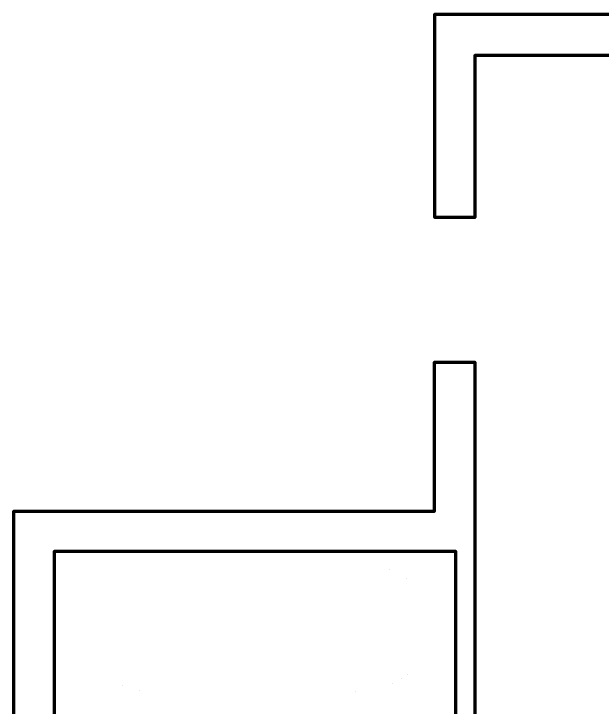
# Model space of a CAD drawing. Header units: metres. Extents: x 4.1 to 16.1, y -8.7 to -1.1.
# Drawn here: x 4.149 to 7.81, y -5.436 to -1.124 of the extents above; entities that cross this region are included whole.
import ezdxf

# ---------------------------------------------------------------- set-up
doc = ezdxf.new("R2010")
doc.units = ezdxf.units.M
doc.header["$LTSCALE"] = 10
doc.layers.get('0').update_dxf_attribs({"linetype": 'CONTINUOUS', "lineweight": 100})
for name, color, linetype, lineweight in [('doors', 1, 'CONTINUOUS', 100), ('roomitems', 2, 'CONTINUOUS', 100), ('walls', 8, 'CONTINUOUS', 100)]:
    doc.layers.add(name, color=color, linetype=linetype, lineweight=lineweight)

# ---------------------------------------------------------------- blocks, each defined once
blk = doc.blocks.new('F-4-2')
at = {"color": 0, "const_width": 0.01}
for points in [[(-1174.8, 470.4), (-1174.8, 470.4)], [(-1174.8, 470.4), (-979, 470.4)], [(-1174.8, 392), (-1174.8, 470.4)], [(-1174.8, 470.4), (-1174.8, 470.4)], [(-1174.8, 470.4), (-1174.8, 470.4)], [(-979, 470.4), (-783.2, 470.4)], [(-783.2, 470.4), (-587.4, 470.4)], [(-587.4, 470.4), (-391.6, 470.4)], [(-391.6, 470.4), (-195.8, 470.4)], [(-195.8, 470.4), (0, 470.4)], [(0, 470.4), (195.8, 470.4)], [(195.8, 470.4), (391.6, 470.4)], [(391.6, 470.4), (587.4, 470.4)], [(587.4, 470.4), (783.2, 470.4)], [(783.2, 470.4), (979, 470.4)], [(979, 470.4), (1174.8, 470.4)], [(1174.8, 470.4), (1174.8, 392)], [(-1174.8, 313.6), (-1174.8, 392)], [(-799.8, 373.7), (-742.8, 388.6)], [(-742.8, 388.6), (-682.6, 397.8)], [(-682.6, 397.8), (-619.8, 401)], [(-619.8, 401), (-619.8, 401)], [(-619.8, 401), (-516.5, 401)], [(-619.8, 401), (-619.8, 401)], [(-619.8, 401), (-619.8, 401)], [(-619.8, 401), (-619.8, 401)], [(-619.8, 401), (-619.8, 401)], [(-619.8, 401), (-619.8, 401)], [(-619.8, 401), (-619.8, 401)], [(-619.8, 401), (-619.8, 401)], [(-619.8, 401), (-619.8, 401)], [(-619.8, 401), (-619.8, 401)], [(-619.8, 401), (-619.8, 401)], [(-619.8, 401), (-619.8, 401)], [(-619.8, 401), (-619.8, 401)], [(-619.8, 401), (-619.8, 401)], [(-619.8, 401), (-619.8, 401)], [(-516.5, 401), (-413.2, 401)], [(-413.2, 401), (-309.9, 401)], [(-309.9, 401), (-206.6, 401)], [(-206.6, 401), (-103.3, 401)], [(-103.3, 401), (0, 401)], [(0, 401), (103.3, 401)], [(103.3, 401), (206.6, 401)], [(206.6, 401), (309.9, 401)], [(309.9, 401), (413.2, 401)], [(413.2, 401), (516.5, 401)], [(516.5, 401), (619.8, 401)], [(619.8, 401), (682.6, 397.8)], [(682.6, 397.8), (742.8, 388.6)], [(742.8, 388.6), (799.8, 373.7)], [(1174.8, 392), (1174.8, 313.6)], [(-902.4, 328.6), (-853.3, 353.6)], [(-853.3, 353.6), (-799.8, 373.7)], [(799.8, 373.7), (853.3, 353.6)], [(853.3, 353.6), (902.4, 328.6)], [(-1174.8, 235.2), (-1174.8, 313.6)], [(-946.9, 299.3), (-902.4, 328.6)], [(902.4, 328.6), (946.9, 299.3)], [(1174.8, 313.6), (1174.8, 235.2)], [(-1019.2, 229), (-986, 265.9)], [(-986, 265.9), (-946.9, 299.3)], [(946.9, 299.3), (986, 265.9)], [(986, 265.9), (1019.2, 229)], [(-1174.8, 156.8), (-1174.8, 235.2)], [(-1046, 188.9), (-1019.2, 229)], [(1019.2, 229), (1046, 188.9)], [(1174.8, 235.2), (1174.8, 156.8)], [(-1065.8, 146.1), (-1046, 188.9)], [(1046, 188.9), (1065.8, 146.1)], [(-1174.8, 78.4), (-1174.8, 156.8)], [(-1078.1, 100.9), (-1065.8, 146.1)], [(1065.8, 146.1), (1078.1, 100.9)], [(1174.8, 156.8), (1174.8, 78.4)], [(-1082.3, 53.8), (-1078.1, 100.9)], [(1078.1, 100.9), (1082.3, 53.8)], [(-1174.8, 0), (-1174.8, 78.4)], [(-1082.3, 44.8), (-1082.3, 53.8)], [(-1082.3, 35.9), (-1082.3, 44.8)], [(881.8, 43), (889.4, 44.1)], [(889.4, 44.1), (897.3, 44.6)], [(897.3, 44.6), (905.3, 44.1)], [(905.3, 44.1), (912.9, 43)], [(1082.3, 53.8), (1082.3, 44.8)], [(1082.3, 44.8), (1082.3, 35.9)], [(1174.8, 78.4), (1174.8, 0)], [(-1174.8, -78.4), (-1174.8, 0)], [(-1082.3, 26.9), (-1082.3, 35.9)], [(-1082.3, 17.9), (-1082.3, 26.9)], [(-1082.3, 9), (-1082.3, 17.9)], [(-1082.3, 0), (-1082.3, 9)], [(-1082.3, -9), (-1082.3, 0)], [(838.7, 0.6), (839.3, 6.5)], [(839.3, -5.4), (838.7, 0.6)], [(839.3, 6.5), (840.8, 12.3)], [(840.8, 12.3), (843.3, 17.7)], [(843.3, 17.7), (846.7, 22.8)], [(846.7, 22.8), (850.9, 27.4)], [(850.9, 27.4), (855.9, 31.7)], [(855.9, 31.7), (861.5, 35.4)], [(861.5, 35.4), (867.8, 38.5)], [(867.8, 38.5), (874.5, 41.1)], [(874.5, 41.1), (881.8, 43)], [(912.9, 43), (920.1, 41.1)], [(920.1, 41.1), (926.9, 38.5)], [(926.9, 38.5), (933.1, 35.4)], [(933.1, 35.4), (938.8, 31.7)], [(938.8, 31.7), (943.7, 27.4)], [(943.7, 27.4), (947.9, 22.8)], [(947.9, 22.8), (951.3, 17.7)], [(951.3, 17.7), (953.8, 12.3)], [(953.8, 12.3), (955.4, 6.5)], [(955.4, 6.5), (955.9, 0.6)], [(955.9, 0.6), (955.4, -5.4)], [(955.9, 0.6), (955.9, 0.6)], [(955.9, 0.6), (955.9, 0.6)], [(955.9, 0.6), (955.9, 0.6)], [(955.9, 0.6), (955.9, 0.6)], [(955.9, 0.6), (955.9, 0.6)], [(955.9, 0.6), (955.9, 0.6)], [(955.9, 0.6), (955.9, 0.6)], [(955.9, 0.6), (955.9, 0.6)], [(955.9, 0.6), (955.9, 0.6)], [(955.9, 0.6), (955.9, 0.6)], [(955.9, 0.6), (955.9, 0.6)], [(955.9, 0.6), (955.9, 0.6)], [(955.9, 0.6), (955.9, 0.6)], [(955.9, 0.6), (955.9, 0.6)], [(955.9, 0.6), (955.9, 0.6)], [(1082.3, 35.9), (1082.3, 26.9)], [(1082.3, 26.9), (1082.3, 17.9)], [(1082.3, 17.9), (1082.3, 9)], [(1082.3, 9), (1082.3, 0)], [(1082.3, 0), (1082.3, -9)], [(1174.8, 0), (1174.8, -78.4)], [(-1082.3, -17.9), (-1082.3, -9)], [(-1082.3, -26.9), (-1082.3, -17.9)], [(-1082.3, -35.9), (-1082.3, -26.9)], [(-1082.3, -44.8), (-1082.3, -35.9)], [(840.8, -11.1), (839.3, -5.4)], [(843.3, -16.5), (840.8, -11.1)], [(846.7, -21.6), (843.3, -16.5)], [(850.9, -26.3), (846.7, -21.6)], [(855.9, -30.5), (850.9, -26.3)], [(861.5, -34.2), (855.9, -30.5)], [(867.8, -37.4), (861.5, -34.2)], [(874.5, -39.9), (867.8, -37.4)], [(881.8, -41.8), (874.5, -39.9)], [(889.4, -43), (881.8, -41.8)], [(897.3, -43.4), (889.4, -43)], [(905.3, -43), (897.3, -43.4)], [(912.9, -41.8), (905.3, -43)], [(920.1, -39.9), (912.9, -41.8)], [(926.9, -37.4), (920.1, -39.9)], [(933.1, -34.2), (926.9, -37.4)], [(938.8, -30.5), (933.1, -34.2)], [(943.7, -26.3), (938.8, -30.5)], [(947.9, -21.6), (943.7, -26.3)], [(951.3, -16.5), (947.9, -21.6)], [(953.8, -11.1), (951.3, -16.5)], [(955.4, -5.4), (953.8, -11.1)], [(1082.3, -9), (1082.3, -17.9)], [(1082.3, -17.9), (1082.3, -26.9)], [(1082.3, -26.9), (1082.3, -35.9)], [(1082.3, -35.9), (1082.3, -44.8)], [(-1174.8, -156.8), (-1174.8, -78.4)], [(-1082.3, -53.8), (-1082.3, -44.8)], [(-1078.1, -100.9), (-1082.3, -53.8)], [(1082.3, -53.8), (1078.1, -100.9)], [(1082.3, -44.8), (1082.3, -53.8)], [(1174.8, -78.4), (1174.8, -156.8)], [(-1065.8, -146.1), (-1078.1, -100.9)], [(1078.1, -100.9), (1065.8, -146.1)], [(-1174.8, -235.2), (-1174.8, -156.8)], [(-1046, -188.9), (-1065.8, -146.1)], [(1065.8, -146.1), (1046, -188.9)], [(1174.8, -156.8), (1174.8, -235.2)], [(-1019.2, -229), (-1046, -188.9)], [(1046, -188.9), (1019.2, -229)], [(-1174.8, -313.6), (-1174.8, -235.2)], [(-986, -265.9), (-1019.2, -229)], [(1019.2, -229), (986, -265.9)], [(1174.8, -235.2), (1174.8, -313.6)], [(-946.9, -299.3), (-986, -265.9)], [(-902.4, -328.6), (-946.9, -299.3)], [(946.9, -299.3), (902.4, -328.6)], [(986, -265.9), (946.9, -299.3)], [(-1174.8, -392), (-1174.8, -313.6)], [(-853.3, -353.6), (-902.4, -328.6)], [(902.4, -328.6), (853.3, -353.6)], [(1174.8, -313.6), (1174.8, -392)], [(-799.8, -373.7), (-853.3, -353.6)], [(-742.8, -388.6), (-799.8, -373.7)], [(799.8, -373.7), (742.8, -388.6)], [(853.3, -353.6), (799.8, -373.7)], [(-1174.8, -470.4), (-1174.8, -392)], [(-682.6, -397.8), (-742.8, -388.6)], [(-619.8, -401), (-682.6, -397.8)], [(-516.5, -401), (-619.8, -401)], [(-413.2, -401), (-516.5, -401)], [(-309.9, -401), (-413.2, -401)], [(-206.6, -401), (-309.9, -401)], [(-103.3, -401), (-206.6, -401)], [(0, -401), (-103.3, -401)], [(103.3, -401), (0, -401)], [(206.6, -401), (103.3, -401)], [(309.9, -401), (206.6, -401)], [(413.2, -401), (309.9, -401)], [(516.5, -401), (413.2, -401)], [(619.8, -401), (516.5, -401)], [(682.6, -397.8), (619.8, -401)], [(742.8, -388.6), (682.6, -397.8)], [(1174.8, -392), (1174.8, -470.4)], [(-979, -470.4), (-1174.8, -470.4)], [(-783.2, -470.4), (-979, -470.4)], [(-587.4, -470.4), (-783.2, -470.4)], [(-391.6, -470.4), (-587.4, -470.4)], [(-195.8, -470.4), (-391.6, -470.4)], [(0, -470.4), (-195.8, -470.4)], [(195.8, -470.4), (0, -470.4)], [(391.6, -470.4), (195.8, -470.4)], [(587.4, -470.4), (391.6, -470.4)], [(783.2, -470.4), (587.4, -470.4)], [(979, -470.4), (783.2, -470.4)], [(1174.8, -470.4), (979, -470.4)]]:
    blk.add_lwpolyline(points, dxfattribs=at)
blk = doc.blocks.new('W-5-0')
at = {"color": 0, "const_width": 0.01}
for points in [[(99.7, 829.3), (210.8, 867.8)], [(210.8, 867.8), (327.9, 891.8)], [(327.9, 891.8), (450, 900)], [(450, 900), (450, 825)], [(-4.2, 777.1), (99.7, 829.3)], [(450, 825), (450, 750)], [(-99.9, 712.5), (-4.2, 777.1)], [(450, 750), (450, 675)], [(-186.4, 636.4), (-99.9, 712.5)], [(450, 675), (450, 600)], [(-262.5, 549.9), (-186.4, 636.4)], [(450, 600), (450, 525)], [(-327.1, 454.2), (-262.5, 549.9)], [(450, 525), (450, 450)], [(-379.3, 350.3), (-327.1, 454.2)], [(450, 450), (450, 375)], [(-417.8, 239.2), (-379.3, 350.3)], [(450, 375), (450, 300)], [(450, 300), (450, 225)], [(-441.8, 122.1), (-417.8, 239.2)], [(450, 225), (450, 150)], [(450, 150), (450, 75)], [(-450, 0), (-441.8, 122.1)], [(450, 75), (450, 0)], [(-450, 0), (-450, 0)]]:
    blk.add_lwpolyline(points, dxfattribs=at)

msp = doc.modelspace()

# ---------------------------------------------------------------- linework, layer by layer
at = {"layer": 'walls'}
msp.add_lwpolyline([(16.123, -2.254), (15.874, -2.253), (15.874, -1.375), (11.375, -1.377), (8.755, -1.377), (8.755, -4.877), (10.005, -4.877), (10.005, -4.997), (8.635, -4.998), (8.635, -1.383), (7.019, -1.383), (7.019, -2.391), (6.769, -2.391), (6.769, -1.126), (11.124, -1.126), (16.123, -1.124)], close=True, dxfattribs=at)
for points in [[(4.149, -8.737), (4.149, -4.217), (6.768, -4.217), (6.768, -3.291), (7.019, -3.291), (7.018, -5.554)], [(6.899, -5.554), (6.899, -4.467), (4.399, -4.467), (4.399, -8.467)]]:
    msp.add_lwpolyline(points, dxfattribs=at)

# ---------------------------------------------------------------- block references
at = {"layer": 'doors', "xscale": 0.001, "yscale": 0.001, "rotation": 89.99242763}
msp.add_blockref('W-5-0', (6.9593, -2.8417), dxfattribs=at)
at = {"layer": 'roomitems', "xscale": 0.001, "yscale": 0.001}
msp.add_blockref('F-4-2', (5.6491, -4.9378), dxfattribs=at)

doc.saveas('drawing.dxf')
